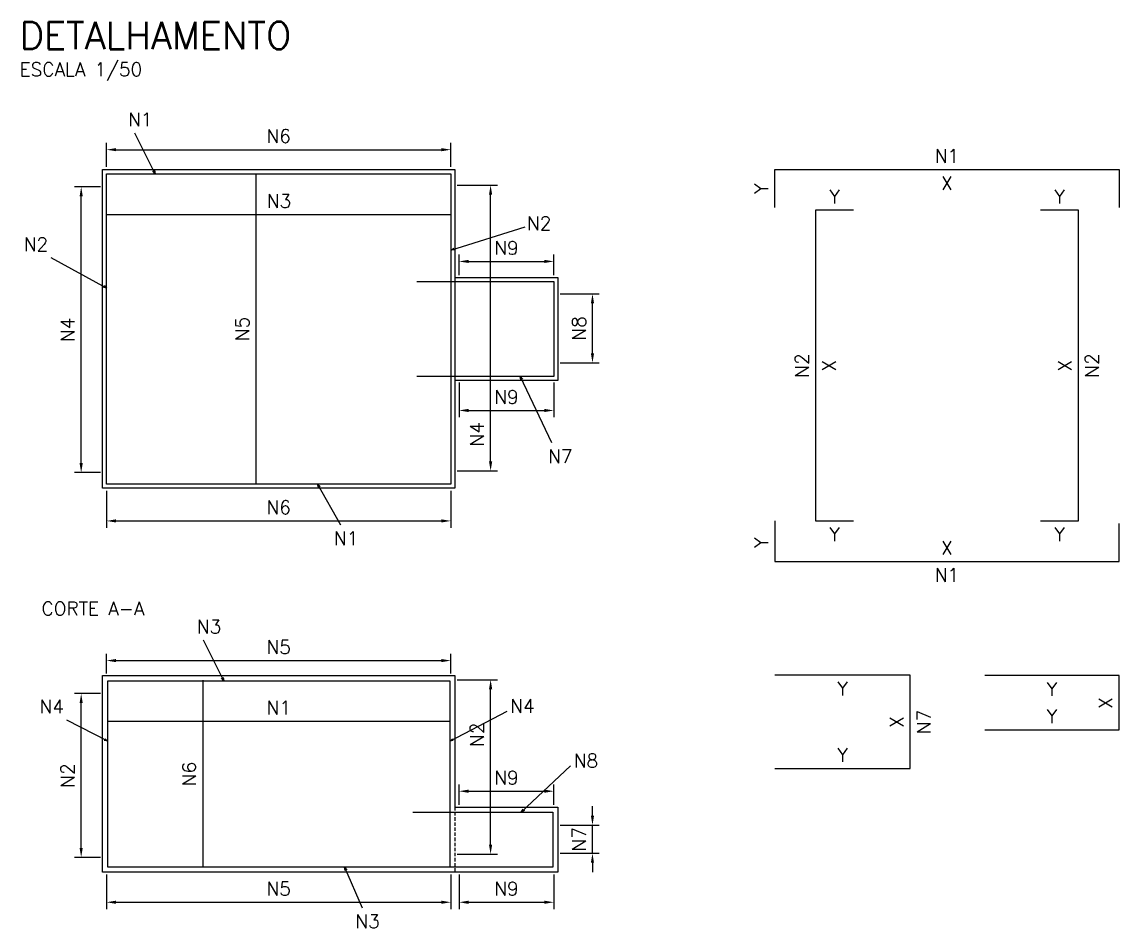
# Model space of a CAD drawing. Header units: inches. Extents: x 204712 to 217368, y 8428740 to 8432917.
# Drawn here: x 215935 to 216745, y 8430658 to 8431326 of the extents above; entities that cross this region are included whole.
import ezdxf
from ezdxf.enums import TextEntityAlignment as Align

# ---------------------------------------------------------------- set-up
doc = ezdxf.new("R2010")
doc.units = ezdxf.units.IN
doc.header["$LTSCALE"] = 10
doc.header["$MEASUREMENT"] = 0
doc.linetypes.add('DASHDOT', pattern=[1, 0.5, -0.25, 0, -0.25])
doc.linetypes.add('HIDDEN', pattern=[0.375, 0.25, -0.125])
for name, color, linetype in [('1', 1, 'Continuous'), ('3', 3, 'Continuous'), ('4', 4, 'Continuous'), ('5', 5, 'Continuous'), ('BAR-EIXOS', 80, 'DASHDOT'), ('COTAS', 1, 'Continuous'), ('FerroE', 5, 'Continuous'), ('Layer8', 8, 'Continuous'), ('Parede', 3, 'Continuous'), ('TextoTABELA', 2, 'Continuous')]:
    doc.layers.add(name, color=color, linetype=linetype)
doc.styles.add('ROMANS', font='romans')
doc.styles.add('STYLE-ROMANS', font='romans.shx')
doc.styles.add('TITULO 1', font='romans.shx')
doc.dimstyles.new('1-25', dxfattribs={"dimscale": 0.5, "dimtxt": 10, "dimasz": 5, "dimexe": 5, "dimexo": 5, "dimgap": 5, "dimtad": 1, "dimdec": 0, "dimzin": 12, "dimdsep": 46, "dimtxsty": 'STYLE-ROMANS', "dimblk1": 'OBLIQUE', "dimblk2": 'OBLIQUE', "dimsah": 1, "dimcen": 0, "dimdle": 5, "dimclrd": 1, "dimclre": 1, "dimclrt": 3, "dimadec": 1, "dimazin": 3, "dimtfac": 1, "dimtdec": 0, "dimtix": 1, "dimtmove": 1, "dimatfit": 3, "dimldrblk": 'OPEN30', "dimfxl": 0, "dimtolj": 1, "dimtzin": 0, "dimarcsym": 0})
doc.dimstyles.new('DIST 1-50', dxfattribs={"dimtxt": 10, "dimasz": 7, "dimexe": 5, "dimexo": 5, "dimgap": 5, "dimtad": 1, "dimdec": 0, "dimzin": 12, "dimdsep": 46, "dimtxsty": 'STYLE-ROMANS', "dimblk2": 'OBLIQUE', "dimcen": 0, "dimdle": 5, "dimclrd": 1, "dimclre": 1, "dimclrt": 3, "dimadec": 1, "dimazin": 0, "dimtfac": 1, "dimtdec": 0, "dimtix": 1, "dimtmove": 1, "dimatfit": 3, "dimldrblk": 'OPEN30', "dimfxl": 0, "dimtolj": 1, "dimtzin": 0, "dimarcsym": 0})
doc.dimstyles.new('FERRO 1-50', dxfattribs={"dimtxt": 10, "dimasz": 5, "dimexe": 5, "dimexo": 5, "dimgap": 5, "dimtad": 1, "dimdec": 0, "dimzin": 12, "dimdsep": 46, "dimtxsty": 'STYLE-ROMANS', "dimblk1": 'OBLIQUE', "dimblk2": 'OBLIQUE', "dimsah": 1, "dimcen": 0, "dimdle": 5, "dimse1": 1, "dimse2": 1, "dimsd1": 1, "dimsd2": 1, "dimclrd": 1, "dimclre": 1, "dimclrt": 3, "dimadec": 1, "dimazin": 3, "dimtfac": 1, "dimtdec": 0, "dimtix": 1, "dimtmove": 1, "dimatfit": 3, "dimldrblk": 'OPEN30', "dimfxl": 0, "dimtolj": 1, "dimtzin": 0, "dimarcsym": 0})

# ---------------------------------------------------------------- blocks, each defined once
blk = doc.blocks.new('*D222')
at = {"layer": 'Defpoints', "color": 0}
for p in [(216686.63, 8431187.42), (216714.63, 8431187.42), (216714.63, 8431187.42)]:
    blk.add_point(p, dxfattribs=at)
at = {"layer": '5', "color": 3, "insert": (216700.63, 8431197.42), "char_height": 10, "attachment_point": 5, "style": 'ROMANS'}
blk.add_mtext('\\A1;Y', dxfattribs=at)
blk = doc.blocks.new('_Oblique')
at = {"layer": 'BAR-EIXOS', "color": 0, "lineweight": -2}
blk.add_line((-0.5, -0.5), (0.5, 0.5), dxfattribs=at)
blk = doc.blocks.new('_Open30')
at = {"layer": 'Layer8', "color": 0, "lineweight": -2}
for p, q in [((-1, 0.27), (0, 0)), ((0, 0), (-1, -0.27)), ((0, 0), (-1, 0))]:
    blk.add_line(p, q, dxfattribs=at)
blk = doc.blocks.new('*D223')
at = {"layer": 'Defpoints', "color": 0}
for p in [(216714.63, 8431187.42), (216714.63, 8430958.42), (216714.63, 8430958.42)]:
    blk.add_point(p, dxfattribs=at)
at = {"layer": '5', "color": 3, "insert": (216704.63, 8431072.92), "char_height": 10, "attachment_point": 5, "rotation": 90, "style": 'ROMANS'}
blk.add_mtext('\\A1;X', dxfattribs=at)
blk = doc.blocks.new('*D224')
at = {"layer": 'Defpoints', "color": 0}
for p in [(216686.63, 8430938.42), (216686.63, 8430938.42), (216714.63, 8430938.42)]:
    blk.add_point(p, dxfattribs=at)
at = {"layer": '5', "color": 3, "insert": (216700.63, 8430948.42), "char_height": 10, "attachment_point": 5, "style": 'ROMANS'}
blk.add_mtext('\\A1;Y', dxfattribs=at)
blk = doc.blocks.new('*D225')
at = {"layer": 'Defpoints', "color": 0}
for p in [(216520.63, 8431187.42), (216520.63, 8431187.42), (216548.63, 8431187.42)]:
    blk.add_point(p, dxfattribs=at)
at = {"layer": '5', "color": 3, "insert": (216534.63, 8431197.42), "char_height": 10, "attachment_point": 5, "style": 'ROMANS'}
blk.add_mtext('\\A1;Y', dxfattribs=at)
blk = doc.blocks.new('*D226')
at = {"layer": 'Defpoints', "color": 0}
for p in [(216530.63, 8431187.42), (216530.63, 8430958.42), (216530.63, 8430958.42)]:
    blk.add_point(p, dxfattribs=at)
at = {"layer": '5', "color": 3, "insert": (216530.63, 8431072.92), "char_height": 10, "attachment_point": 5, "rotation": 90, "style": 'ROMANS'}
blk.add_mtext('\\A1;X', dxfattribs=at)
blk = doc.blocks.new('*D227')
at = {"layer": 'Defpoints', "color": 0}
for p in [(216520.63, 8430938.42), (216548.63, 8430938.42), (216548.63, 8430938.42)]:
    blk.add_point(p, dxfattribs=at)
at = {"layer": '5', "color": 3, "insert": (216534.63, 8430948.42), "char_height": 10, "attachment_point": 5, "style": 'ROMANS'}
blk.add_mtext('\\A1;Y', dxfattribs=at)
blk = doc.blocks.new('*D228')
at = {"layer": 'Defpoints', "color": 0}
for p in [(216490.63, 8431217.42), (216490.63, 8431217.42), (216490.63, 8431189.42)]:
    blk.add_point(p, dxfattribs=at)
at = {"layer": '5', "color": 3, "insert": (216480.63, 8431203.42), "char_height": 10, "attachment_point": 5, "rotation": 90, "style": 'ROMANS'}
blk.add_mtext('\\A1;Y', dxfattribs=at)
blk = doc.blocks.new('*D229')
at = {"layer": 'Defpoints', "color": 0}
for p in [(216490.63, 8431197.42), (216744.63, 8431197.42), (216744.63, 8431197.42)]:
    blk.add_point(p, dxfattribs=at)
at = {"layer": '5', "color": 3, "insert": (216617.63, 8431207.42), "char_height": 10, "attachment_point": 5, "style": 'ROMANS'}
blk.add_mtext('\\A1;X', dxfattribs=at)
blk = doc.blocks.new('*D231')
at = {"layer": 'Defpoints', "color": 0}
for p in [(216490.63, 8430956.42), (216490.63, 8430928.42), (216490.63, 8430928.42)]:
    blk.add_point(p, dxfattribs=at)
at = {"layer": '5', "color": 3, "insert": (216480.63, 8430942.42), "char_height": 10, "attachment_point": 5, "rotation": 90, "style": 'ROMANS'}
blk.add_mtext('\\A1;Y', dxfattribs=at)
blk = doc.blocks.new('*D232')
at = {"layer": 'Defpoints', "color": 0}
for p in [(216490.63, 8430928.42), (216744.63, 8430928.42), (216744.63, 8430928.42)]:
    blk.add_point(p, dxfattribs=at)
at = {"layer": '5', "color": 3, "insert": (216617.63, 8430938.42), "char_height": 10, "attachment_point": 5, "style": 'ROMANS'}
blk.add_mtext('\\A1;X', dxfattribs=at)
blk = doc.blocks.new('*D258')
at = {"layer": 'Defpoints', "color": 0}
for p in [(216490.63, 8430824.59), (216590.63, 8430824.59), (216590.63, 8430824.59)]:
    blk.add_point(p, dxfattribs=at)
at = {"layer": '5', "color": 3, "insert": (216540.63, 8430834.59), "char_height": 10, "attachment_point": 5, "style": 'ROMANS'}
blk.add_mtext('\\A1;Y', dxfattribs=at)
blk = doc.blocks.new('*D259')
at = {"layer": 'Defpoints', "color": 0}
for p in [(216590.63, 8430844.59), (216590.63, 8430775.59), (216590.63, 8430775.59)]:
    blk.add_point(p, dxfattribs=at)
at = {"layer": '5', "color": 3, "insert": (216580.63, 8430810.09), "char_height": 10, "attachment_point": 5, "rotation": 90, "style": 'ROMANS'}
blk.add_mtext('\\A1;X', dxfattribs=at)
blk = doc.blocks.new('*D268')
at = {"layer": 'Defpoints', "color": 0}
for p in [(216490.63, 8430775.59), (216490.63, 8430775.59), (216590.63, 8430775.59)]:
    blk.add_point(p, dxfattribs=at)
at = {"layer": '5', "color": 3, "insert": (216540.63, 8430785.59), "char_height": 10, "attachment_point": 5, "style": 'ROMANS'}
blk.add_mtext('\\A1;Y', dxfattribs=at)
blk = doc.blocks.new('*D269')
at = {"layer": 'Defpoints', "color": 0}
for p in [(216645.63, 8430824.13), (216744.63, 8430824.13), (216744.63, 8430824.13)]:
    blk.add_point(p, dxfattribs=at)
at = {"layer": '5', "color": 3, "insert": (216695.13, 8430834.13), "char_height": 10, "attachment_point": 5, "style": 'ROMANS'}
blk.add_mtext('\\A1;Y', dxfattribs=at)
blk = doc.blocks.new('*D270')
at = {"layer": 'Defpoints', "color": 0}
for p in [(216744.63, 8430844.13), (216744.63, 8430804.13), (216744.63, 8430804.13)]:
    blk.add_point(p, dxfattribs=at)
at = {"layer": '5', "color": 3, "insert": (216734.63, 8430824.13), "char_height": 10, "attachment_point": 5, "rotation": 90, "style": 'ROMANS'}
blk.add_mtext('\\A1;X', dxfattribs=at)
blk = doc.blocks.new('*D271')
at = {"layer": 'Defpoints', "color": 0}
for p in [(216645.63, 8430804.13), (216645.63, 8430804.13), (216744.63, 8430804.13)]:
    blk.add_point(p, dxfattribs=at)
at = {"layer": '5', "color": 3, "insert": (216695.13, 8430814.13), "char_height": 10, "attachment_point": 5, "style": 'ROMANS'}
blk.add_mtext('\\A1;Y', dxfattribs=at)
blk = doc.blocks.new('*D298')
at = {"layer": 'Defpoints', "color": 0}
for p in [(216251.63, 8431232.14), (215997.63, 8431214.42), (216251.63, 8431214.42)]:
    blk.add_point(p, dxfattribs=at)
at = {"layer": 'TextoTABELA', "color": 1, "lineweight": -2}
for p, q in [((215997.63, 8431219.42), (215997.63, 8431237.14)), ((216004.63, 8431232.14), (216244.63, 8431232.14)), ((216251.63, 8431219.42), (216251.63, 8431237.14))]:
    blk.add_line(p, q, dxfattribs=at)
at = {"layer": 'TextoTABELA', "color": 1}
for points in [[(216004.63, 8431233.31), (216004.63, 8431230.98), (215997.63, 8431232.14)], [(216244.63, 8431233.31), (216244.63, 8431230.98), (216251.63, 8431232.14)]]:
    blk.add_solid(points, dxfattribs=at)
at = {"layer": 'TextoTABELA', "color": 3, "insert": (216124.63, 8431242.14), "char_height": 10, "attachment_point": 5, "style": 'STYLE-ROMANS'}
blk.add_mtext('\\A1;N6', dxfattribs=at)
blk = doc.blocks.new('*D299')
at = {"layer": 'Defpoints', "color": 0}
for p in [(215997.63, 8430985.42), (216251.63, 8430985.42), (216251.63, 8430958.27)]:
    blk.add_point(p, dxfattribs=at)
at = {"layer": 'TextoTABELA', "color": 1, "lineweight": -2}
for p, q in [((215997.63, 8430980.42), (215997.63, 8430953.27)), ((216251.63, 8430980.42), (216251.63, 8430953.27)), ((216004.63, 8430958.27), (216244.63, 8430958.27))]:
    blk.add_line(p, q, dxfattribs=at)
at = {"layer": 'TextoTABELA', "color": 1}
for points in [[(216004.63, 8430959.44), (216004.63, 8430957.11), (215997.63, 8430958.27)], [(216244.63, 8430959.44), (216244.63, 8430957.11), (216251.63, 8430958.27)]]:
    blk.add_solid(points, dxfattribs=at)
at = {"layer": 'TextoTABELA', "color": 3, "insert": (216124.63, 8430968.27), "char_height": 10, "attachment_point": 5, "style": 'STYLE-ROMANS'}
blk.add_mtext('\\A1;N6', dxfattribs=at)
blk = doc.blocks.new('*D278')
at = {"layer": 'Defpoints', "color": 0}
for p in [(215978.89, 8431204.69), (215998.03, 8431204.69), (215998.03, 8430993.89)]:
    blk.add_point(p, dxfattribs=at)
at = {"layer": 'TextoTABELA', "color": 1, "lineweight": -2}
for p, q in [((215993.03, 8431204.69), (215973.89, 8431204.69)), ((215978.89, 8431000.89), (215978.89, 8431197.69)), ((215993.03, 8430993.89), (215973.89, 8430993.89))]:
    blk.add_line(p, q, dxfattribs=at)
at = {"layer": 'TextoTABELA', "color": 1}
for points in [[(215977.72, 8431197.69), (215980.05, 8431197.69), (215978.89, 8431204.69)], [(215977.72, 8431000.89), (215980.05, 8431000.89), (215978.89, 8430993.89)]]:
    blk.add_solid(points, dxfattribs=at)
at = {"layer": 'TextoTABELA', "color": 3, "insert": (215968.89, 8431099.29), "char_height": 10, "attachment_point": 5, "rotation": 90, "style": 'STYLE-ROMANS'}
blk.add_mtext('\\A1;N4', dxfattribs=at)
blk = doc.blocks.new('*D279')
at = {"layer": 'Defpoints', "color": 0}
for p in [(216251.25, 8431205.96), (216280.95, 8431205.96), (216251.25, 8430995.16)]:
    blk.add_point(p, dxfattribs=at)
at = {"layer": 'TextoTABELA', "color": 1, "lineweight": -2}
for p, q in [((216256.25, 8431205.96), (216285.95, 8431205.96)), ((216280.95, 8431002.16), (216280.95, 8431198.96)), ((216256.25, 8430995.16), (216285.95, 8430995.16))]:
    blk.add_line(p, q, dxfattribs=at)
at = {"layer": 'TextoTABELA', "color": 1}
for points in [[(216279.79, 8431198.96), (216282.12, 8431198.96), (216280.95, 8431205.96)], [(216279.79, 8431002.16), (216282.12, 8431002.16), (216280.95, 8430995.16)]]:
    blk.add_solid(points, dxfattribs=at)
at = {"layer": 'TextoTABELA', "color": 3, "insert": (216270.95, 8431022.3), "char_height": 10, "attachment_point": 5, "rotation": 90, "style": 'STYLE-ROMANS'}
blk.add_mtext('\\A1;N4', dxfattribs=at)
blk = doc.blocks.new('*D300')
at = {"layer": 'Defpoints', "color": 0}
for p in [(216107.77, 8431214.02), (216107.77, 8430985.82), (216107.77, 8430985.82)]:
    blk.add_point(p, dxfattribs=at)
at = {"layer": '4', "color": 3, "insert": (216097.77, 8431099.92), "char_height": 10, "attachment_point": 5, "rotation": 90, "style": 'STYLE-ROMANS'}
blk.add_mtext('\\A1;N5', dxfattribs=at)
blk = doc.blocks.new('*D301')
at = {"layer": 'Defpoints', "color": 0}
for p in [(215998.03, 8431184.29), (216251.63, 8431184.29), (216251.63, 8431184.29)]:
    blk.add_point(p, dxfattribs=at)
at = {"layer": '4', "color": 3, "insert": (216124.83, 8431194.29), "char_height": 10, "attachment_point": 5, "style": 'STYLE-ROMANS'}
blk.add_mtext('\\A1;N3', dxfattribs=at)
blk = doc.blocks.new('*D280')
at = {"layer": 'Defpoints', "color": 0}
for p in [(215978.89, 8430830.87), (215998.03, 8430830.87), (215998.03, 8430710.07)]:
    blk.add_point(p, dxfattribs=at)
at = {"layer": 'TextoTABELA', "color": 1, "lineweight": -2}
for p, q in [((215993.03, 8430830.87), (215973.89, 8430830.87)), ((215978.89, 8430717.07), (215978.89, 8430823.87)), ((215993.03, 8430710.07), (215973.89, 8430710.07))]:
    blk.add_line(p, q, dxfattribs=at)
at = {"layer": 'TextoTABELA', "color": 1}
for points in [[(215977.72, 8430823.87), (215980.05, 8430823.87), (215978.89, 8430830.87)], [(215977.72, 8430717.07), (215980.05, 8430717.07), (215978.89, 8430710.07)]]:
    blk.add_solid(points, dxfattribs=at)
at = {"layer": 'TextoTABELA', "color": 3, "insert": (215968.89, 8430770.47), "char_height": 10, "attachment_point": 5, "rotation": 90, "style": 'STYLE-ROMANS'}
blk.add_mtext('\\A1;N2', dxfattribs=at)
blk = doc.blocks.new('*D281')
at = {"layer": '4', "color": 1, "lineweight": -2}
for p, q in [((216256.23, 8430841.13), (216285.95, 8430841.13)), ((216280.95, 8430719.4), (216280.95, 8430834.13)), ((216256.23, 8430712.4), (216285.95, 8430712.4))]:
    blk.add_line(p, q, dxfattribs=at)
at = {"layer": '4', "color": 1}
for points in [[(216279.79, 8430834.13), (216282.12, 8430834.13), (216280.95, 8430841.13)], [(216279.79, 8430719.4), (216282.12, 8430719.4), (216280.95, 8430712.4)]]:
    blk.add_solid(points, dxfattribs=at)
at = {"layer": 'Defpoints', "color": 0}
for p in [(216251.23, 8430841.13), (216280.95, 8430841.13), (216251.23, 8430712.4)]:
    blk.add_point(p, dxfattribs=at)
at = {"layer": '4', "color": 3, "insert": (216270.95, 8430800.52), "char_height": 10, "attachment_point": 5, "rotation": 90, "style": 'STYLE-ROMANS'}
blk.add_mtext('\\A1;N2', dxfattribs=at)
blk = doc.blocks.new('*D302')
at = {"layer": 'Defpoints', "color": 0}
for p in [(216068.57, 8430840.73), (216068.57, 8430702.53), (216068.57, 8430702.53)]:
    blk.add_point(p, dxfattribs=at)
at = {"layer": '4', "color": 3, "insert": (216058.57, 8430771.63), "char_height": 10, "attachment_point": 5, "rotation": 90, "style": 'STYLE-ROMANS'}
blk.add_mtext('\\A1;N6', dxfattribs=at)
blk = doc.blocks.new('*D303')
at = {"layer": 'Defpoints', "color": 0}
for p in [(215998.03, 8430810.47), (216251.23, 8430810.47), (216251.23, 8430810.47)]:
    blk.add_point(p, dxfattribs=at)
at = {"layer": '4', "color": 3, "insert": (216124.63, 8430820.47), "char_height": 10, "attachment_point": 5, "style": 'STYLE-ROMANS'}
blk.add_mtext('\\A1;N1', dxfattribs=at)
blk = doc.blocks.new('*D282')
at = {"layer": '4', "color": 1, "lineweight": -2}
for p, q in [((215997.63, 8430845.73), (215997.63, 8430860.25)), ((216251.63, 8430845.73), (216251.63, 8430860.25)), ((216004.63, 8430855.25), (216244.63, 8430855.25))]:
    blk.add_line(p, q, dxfattribs=at)
at = {"layer": '4', "color": 1}
for points in [[(216004.63, 8430856.42), (216004.63, 8430854.08), (215997.63, 8430855.25)], [(216244.63, 8430856.42), (216244.63, 8430854.08), (216251.63, 8430855.25)]]:
    blk.add_solid(points, dxfattribs=at)
at = {"layer": 'Defpoints', "color": 0}
for p in [(216251.63, 8430855.25), (215997.63, 8430840.73), (216251.63, 8430840.73)]:
    blk.add_point(p, dxfattribs=at)
at = {"layer": '4', "color": 3, "insert": (216124.63, 8430865.25), "char_height": 10, "attachment_point": 5, "style": 'STYLE-ROMANS'}
blk.add_mtext('\\A1;N5', dxfattribs=at)
blk = doc.blocks.new('*D283')
at = {"layer": '4', "color": 1, "lineweight": -2}
for p, q in [((215997.63, 8430697.53), (215997.63, 8430671.97)), ((216251.63, 8430697.53), (216251.63, 8430671.97)), ((216004.63, 8430676.97), (216244.63, 8430676.97))]:
    blk.add_line(p, q, dxfattribs=at)
at = {"layer": '4', "color": 1}
for points in [[(216004.63, 8430678.13), (216004.63, 8430675.8), (215997.63, 8430676.97)], [(216244.63, 8430678.13), (216244.63, 8430675.8), (216251.63, 8430676.97)]]:
    blk.add_solid(points, dxfattribs=at)
at = {"layer": 'Defpoints', "color": 0}
for p in [(215997.63, 8430702.53), (216251.63, 8430702.53), (216251.63, 8430676.97)]:
    blk.add_point(p, dxfattribs=at)
at = {"layer": '4', "color": 3, "insert": (216124.63, 8430686.97), "char_height": 10, "attachment_point": 5, "style": 'STYLE-ROMANS'}
blk.add_mtext('\\A1;N5', dxfattribs=at)
blk = doc.blocks.new('*D284')
at = {"layer": '4', "color": 1, "lineweight": -2}
for p, q in [((216257.65, 8430697.53), (216257.65, 8430671.97)), ((216327.63, 8430697.53), (216327.63, 8430671.97)), ((216264.65, 8430676.97), (216320.63, 8430676.97))]:
    blk.add_line(p, q, dxfattribs=at)
at = {"layer": '4', "color": 1}
for points in [[(216264.65, 8430678.13), (216264.65, 8430675.8), (216257.65, 8430676.97)], [(216320.63, 8430678.13), (216320.63, 8430675.8), (216327.63, 8430676.97)]]:
    blk.add_solid(points, dxfattribs=at)
at = {"layer": 'Defpoints', "color": 0}
for p in [(216257.65, 8430702.53), (216327.63, 8430702.53), (216327.63, 8430676.97)]:
    blk.add_point(p, dxfattribs=at)
at = {"layer": '4', "color": 3, "insert": (216292.64, 8430686.97), "char_height": 10, "attachment_point": 5, "style": 'STYLE-ROMANS'}
blk.add_mtext('\\A1;N9', dxfattribs=at)
blk = doc.blocks.new('*D285')
at = {"layer": '4', "color": 1, "lineweight": -2}
for p, q in [((216257.65, 8430748.73), (216257.65, 8430763.89)), ((216327.63, 8430748.73), (216327.63, 8430763.89)), ((216264.65, 8430758.89), (216320.63, 8430758.89))]:
    blk.add_line(p, q, dxfattribs=at)
at = {"layer": '4', "color": 1}
for points in [[(216264.65, 8430760.06), (216264.65, 8430757.72), (216257.65, 8430758.89)], [(216320.63, 8430760.06), (216320.63, 8430757.72), (216327.63, 8430758.89)]]:
    blk.add_solid(points, dxfattribs=at)
at = {"layer": 'Defpoints', "color": 0}
for p in [(216327.63, 8430758.89), (216257.65, 8430743.73), (216327.63, 8430743.73)]:
    blk.add_point(p, dxfattribs=at)
at = {"layer": '4', "color": 3, "insert": (216292.64, 8430768.89), "char_height": 10, "attachment_point": 5, "style": 'STYLE-ROMANS'}
blk.add_mtext('\\A1;N9', dxfattribs=at)
blk = doc.blocks.new('*D286')
at = {"layer": '4', "color": 1, "lineweight": -2}
for p, q in [((216356.11, 8430740.87), (216356.11, 8430747.87)), ((216332.23, 8430733.87), (216361.11, 8430733.87)), ((216356.11, 8430713.07), (216356.11, 8430733.87)), ((216332.23, 8430713.07), (216361.11, 8430713.07)), ((216356.11, 8430706.07), (216356.11, 8430699.07))]:
    blk.add_line(p, q, dxfattribs=at)
at = {"layer": '4', "color": 1}
for points in [[(216354.95, 8430740.87), (216357.28, 8430740.87), (216356.11, 8430733.87)], [(216354.95, 8430706.07), (216357.28, 8430706.07), (216356.11, 8430713.07)]]:
    blk.add_solid(points, dxfattribs=at)
at = {"layer": 'Defpoints', "color": 0}
for p in [(216327.23, 8430733.87), (216356.11, 8430733.87), (216327.23, 8430713.07)]:
    blk.add_point(p, dxfattribs=at)
at = {"layer": '4', "color": 3, "insert": (216346.11, 8430723.47), "char_height": 10, "attachment_point": 5, "rotation": 90, "style": 'STYLE-ROMANS'}
blk.add_mtext('\\A1;N7', dxfattribs=at)
blk = doc.blocks.new('*D287')
at = {"layer": '4', "color": 1, "lineweight": -2}
for p, q in [((216257.65, 8431060.32), (216257.65, 8431034.76)), ((216327.63, 8431060.32), (216327.63, 8431034.76)), ((216264.65, 8431039.76), (216320.63, 8431039.76))]:
    blk.add_line(p, q, dxfattribs=at)
at = {"layer": '4', "color": 1}
for points in [[(216264.65, 8431040.93), (216264.65, 8431038.59), (216257.65, 8431039.76)], [(216320.63, 8431040.93), (216320.63, 8431038.59), (216327.63, 8431039.76)]]:
    blk.add_solid(points, dxfattribs=at)
at = {"layer": 'Defpoints', "color": 0}
for p in [(216257.65, 8431065.32), (216327.63, 8431065.32), (216327.63, 8431039.76)]:
    blk.add_point(p, dxfattribs=at)
at = {"layer": '4', "color": 3, "insert": (216292.64, 8431049.76), "char_height": 10, "attachment_point": 5, "style": 'STYLE-ROMANS'}
blk.add_mtext('\\A1;N9', dxfattribs=at)
blk = doc.blocks.new('*D288')
at = {"layer": '4', "color": 1, "lineweight": -2}
for p, q in [((216257.65, 8431139.56), (216257.65, 8431154.71)), ((216264.65, 8431149.71), (216320.63, 8431149.71)), ((216327.63, 8431139.52), (216327.63, 8431154.71))]:
    blk.add_line(p, q, dxfattribs=at)
at = {"layer": '4', "color": 1}
for points in [[(216264.65, 8431150.88), (216264.65, 8431148.55), (216257.65, 8431149.71)], [(216320.63, 8431150.88), (216320.63, 8431148.55), (216327.63, 8431149.71)]]:
    blk.add_solid(points, dxfattribs=at)
at = {"layer": 'Defpoints', "color": 0}
for p in [(216327.63, 8431149.71), (216257.65, 8431134.56), (216327.63, 8431134.52)]:
    blk.add_point(p, dxfattribs=at)
at = {"layer": '4', "color": 3, "insert": (216292.64, 8431159.71), "char_height": 10, "attachment_point": 5, "style": 'STYLE-ROMANS'}
blk.add_mtext('\\A1;N9', dxfattribs=at)
blk = doc.blocks.new('*D289')
at = {"layer": '4', "color": 1, "lineweight": -2}
for p, q in [((216332.23, 8431125.72), (216361.11, 8431125.72)), ((216356.11, 8431081.92), (216356.11, 8431118.72)), ((216332.23, 8431074.92), (216361.11, 8431074.92))]:
    blk.add_line(p, q, dxfattribs=at)
at = {"layer": '4', "color": 1}
for points in [[(216354.95, 8431118.72), (216357.28, 8431118.72), (216356.11, 8431125.72)], [(216354.95, 8431081.92), (216357.28, 8431081.92), (216356.11, 8431074.92)]]:
    blk.add_solid(points, dxfattribs=at)
at = {"layer": 'Defpoints', "color": 0}
for p in [(216327.23, 8431125.72), (216356.11, 8431125.72), (216327.23, 8431074.92)]:
    blk.add_point(p, dxfattribs=at)
at = {"layer": '4', "color": 3, "insert": (216346.11, 8431100.32), "char_height": 10, "attachment_point": 5, "rotation": 90, "style": 'STYLE-ROMANS'}
blk.add_mtext('\\A1;N8', dxfattribs=at)
blk = doc.blocks.new('*D290')
at = {"layer": 'Defpoints', "color": 0}
for p in [(216490.63, 8431217.42), (216744.63, 8431217.42), (216744.63, 8431217.42)]:
    blk.add_point(p, dxfattribs=at)
at = {"layer": '5', "color": 3, "insert": (216617.63, 8431227.42), "char_height": 10, "attachment_point": 5, "style": 'ROMANS'}
blk.add_mtext('\\A1;N1', dxfattribs=at)
blk = doc.blocks.new('*D295')
at = {"layer": 'Defpoints', "color": 0}
for p in [(216490.63, 8430908.42), (216744.63, 8430908.42), (216744.63, 8430908.42)]:
    blk.add_point(p, dxfattribs=at)
at = {"layer": '5', "color": 3, "insert": (216617.63, 8430918.42), "char_height": 10, "attachment_point": 5, "style": 'ROMANS'}
blk.add_mtext('\\A1;N1', dxfattribs=at)
blk = doc.blocks.new('*D296')
at = {"layer": 'Defpoints', "color": 0}
for p in [(216510.63, 8431187.42), (216510.63, 8430958.42), (216510.63, 8430958.42)]:
    blk.add_point(p, dxfattribs=at)
at = {"layer": '5', "color": 3, "insert": (216510.63, 8431072.92), "char_height": 10, "attachment_point": 5, "rotation": 90, "style": 'ROMANS'}
blk.add_mtext('\\A1;N2', dxfattribs=at)
blk = doc.blocks.new('*D261')
at = {"layer": 'Defpoints', "color": 0}
for p in [(216724.63, 8431187.42), (216724.63, 8430958.42), (216724.63, 8430958.42)]:
    blk.add_point(p, dxfattribs=at)
at = {"layer": '5', "color": 3, "insert": (216724.63, 8431072.92), "char_height": 10, "attachment_point": 5, "rotation": 90, "style": 'ROMANS'}
blk.add_mtext('\\A1;N2', dxfattribs=at)
blk = doc.blocks.new('*D264')
at = {"layer": 'Defpoints', "color": 0}
for p in [(216600.63, 8430844.59), (216600.63, 8430775.59), (216600.63, 8430775.59)]:
    blk.add_point(p, dxfattribs=at)
at = {"layer": '5', "color": 3, "insert": (216600.63, 8430810.09), "char_height": 10, "attachment_point": 5, "rotation": 90, "style": 'ROMANS'}
blk.add_mtext('\\A1;N7', dxfattribs=at)

msp = doc.modelspace()

# ---------------------------------------------------------------- linework, layer by layer
at = {"layer": '3'}
for points in [[(215994.63, 8431217.42), (216254.63, 8431217.42), (216254.63, 8430982.42), (215994.63, 8430982.42), (215994.63, 8431217.42)], [(216254.63, 8431137.92), (216330.63, 8431137.92), (216330.63, 8431061.92), (216254.63, 8431061.92)], [(215994.63, 8430844.13), (216254.63, 8430844.13), (216254.63, 8430747.13), (216330.63, 8430747.13), (216330.63, 8430699.13), (215994.63, 8430699.13), (215994.63, 8430844.13)]]:
    msp.add_lwpolyline(points, dxfattribs=at)
at = {"layer": '4'}
for p, q in [((216107.77, 8431214.02), (216107.77, 8430985.82)), ((215998.03, 8431184.29), (216251.63, 8431184.29)), ((216068.57, 8430840.73), (216068.57, 8430702.53)), ((215998.03, 8430810.47), (216251.23, 8430810.47))]:
    msp.add_line(p, q, dxfattribs=at)
for points in [[(215997.63, 8431214.42), (216251.63, 8431214.42), (216251.63, 8430985.42), (215997.63, 8430985.42), (215997.63, 8431214.42)], [(216226.63, 8431134.92), (216327.63, 8431134.92), (216327.63, 8431064.92), (216226.63, 8431064.92)], [(215998.43, 8430840.33), (216250.83, 8430840.33), (216250.83, 8430702.93), (215998.43, 8430702.93), (215998.43, 8430840.33)], [(216223.63, 8430743.33), (216250.83, 8430743.33), (216326.83, 8430743.33), (216326.83, 8430702.93), (215998.43, 8430702.93)]]:
    msp.add_lwpolyline(points, dxfattribs=at)
at = {"layer": '5'}
for points in [[(216490.63, 8431189.42), (216490.63, 8431217.42), (216744.63, 8431217.42), (216744.63, 8431189.42)], [(216548.63, 8431187.42), (216520.63, 8431187.42), (216520.63, 8430958.42), (216548.63, 8430958.42)], [(216686.63, 8430958.42), (216714.63, 8430958.42), (216714.63, 8431187.42), (216686.63, 8431187.42)], [(216490.63, 8430958.42), (216490.63, 8430928.42), (216744.63, 8430928.42), (216744.63, 8430956.42)], [(216490.63, 8430775.59), (216590.63, 8430775.59), (216590.63, 8430844.59), (216490.63, 8430844.59)], [(216645.63, 8430804.13), (216744.63, 8430804.13), (216744.63, 8430844.13), (216645.63, 8430844.13)]]:
    msp.add_lwpolyline(points, dxfattribs=at)
at = {"layer": 'COTAS', "linetype": 'HIDDEN'}
msp.add_line((216254.63, 8430747.13), (216254.63, 8430699.13), dxfattribs=at)

# ---------------------------------------------------------------- texts
at = {"layer": '3', "style": 'TITULO 1'}
for s, p in [('N1', (216013.46, 8431249.42)), ('N2', (216307.78, 8431172.88)), ('N2', (215936.48, 8431157.31)), ('N7', (216323.34, 8431000.95)), ('N1', (216165.3, 8430940.42)), ('N3', (216064.23, 8430875.33)), ('N4', (215948.12, 8430816.35)), ('N4', (216295.39, 8430816.75)), ('N8', (216342.25, 8430776.43)), ('N3', (216181.16, 8430657.93))]:
    msp.add_text(s, height=10, dxfattribs=at).set_placement(p)
at = {"layer": 'FerroE', "style": 'ROMANS'}
msp.add_text('DETALHAMENTO', height=20, dxfattribs=at).set_placement((215933.46, 8431300.37), align=Align.BOTTOM_LEFT)
at = {"layer": 'Parede', "style": 'ROMANS'}
for s, p in [('ESCALA 1/50', (215933.46, 8431283.37)), ('CORTE A-A', (215949.63, 8430885.66))]:
    msp.add_text(s, height=10, dxfattribs=at).set_placement(p, align=Align.BOTTOM_LEFT)

# ---------------------------------------------------------------- dimensions: what is measured, and where the dimension line sits
at = {"layer": '4'}
for base, p1, p2, text, dimstyle, picture, middle in [((216107.77, 8430985.82), (216107.77, 8431214.02), (216107.77, 8430985.82), 'N5', 'FERRO 1-50', '*D300', (216097.77, 8431099.92)), ((216356.11, 8431125.72), (216327.23, 8431074.92), (216327.23, 8431125.72), 'N8', 'DIST 1-50', '*D289', (216346.11, 8431100.32)), ((216068.57, 8430702.53), (216068.57, 8430840.73), (216068.57, 8430702.53), 'N6', 'FERRO 1-50', '*D302', (216058.57, 8430771.63)), ((216356.11, 8430733.87), (216327.23, 8430713.07), (216327.23, 8430733.87), 'N7', 'DIST 1-50', '*D286', (216346.11, 8430723.47))]:
    dim = msp.add_linear_dim(base=base, p1=p1, p2=p2, angle=90, text=text, dimstyle=dimstyle, dxfattribs=at)
    dim.commit()
    dim.dimension.update_dxf_attribs({"geometry": picture, "text_midpoint": middle})
for base, p1, p2, text, dimstyle, picture, middle in [((216251.63, 8431184.29), (215998.03, 8431184.29), (216251.63, 8431184.29), 'N3', 'FERRO 1-50', '*D301', (216124.83, 8431194.29)), ((216327.63, 8431149.71), (216257.65, 8431134.56), (216327.63, 8431134.52), 'N9', 'DIST 1-50', '*D288', (216292.64, 8431159.71)), ((216327.63, 8431039.76), (216257.65, 8431065.32), (216327.63, 8431065.32), 'N9', 'DIST 1-50', '*D287', (216292.64, 8431049.76)), ((216251.63, 8430855.25), (215997.63, 8430840.73), (216251.63, 8430840.73), 'N5', 'DIST 1-50', '*D282', (216124.63, 8430865.25)), ((216251.23, 8430810.47), (215998.03, 8430810.47), (216251.23, 8430810.47), 'N1', 'FERRO 1-50', '*D303', (216124.63, 8430820.47)), ((216327.63, 8430758.89), (216257.65, 8430743.73), (216327.63, 8430743.73), 'N9', 'DIST 1-50', '*D285', (216292.64, 8430768.89)), ((216251.63, 8430676.97), (215997.63, 8430702.53), (216251.63, 8430702.53), 'N5', 'DIST 1-50', '*D283', (216124.63, 8430686.97)), ((216327.63, 8430676.97), (216257.65, 8430702.53), (216327.63, 8430702.53), 'N9', 'DIST 1-50', '*D284', (216292.64, 8430686.97))]:
    dim = msp.add_linear_dim(base=base, p1=p1, p2=p2, text=text, dimstyle=dimstyle, dxfattribs=at)
    dim.commit()
    dim.dimension.update_dxf_attribs({"geometry": picture, "text_midpoint": middle})
dim = msp.add_linear_dim(base=(216280.95, 8430841.13), p1=(216251.23, 8430712.4), p2=(216251.23, 8430841.13), angle=90, text='N2', dimstyle='DIST 1-50', dxfattribs=at)
dim.commit()
dim.dimension.update_dxf_attribs({"geometry": '*D281', "text_midpoint": (216280.95, 8430800.52), "dimtype": 160})
at = {"layer": '5'}
for p1, p2, text, override, picture, middle in [((216490.63, 8431217.42), (216744.63, 8431217.42), 'N1', {"dimtxsty": 'ROMANS'}, '*D290', (216617.63, 8431227.42)), ((216490.63, 8431189.42), (216490.63, 8431217.42), 'Y', {"dimtxsty": 'ROMANS'}, '*D228', (216480.63, 8431203.42)), ((216490.63, 8431197.42), (216744.63, 8431197.42), 'X', {"dimtxsty": 'ROMANS'}, '*D229', (216617.63, 8431207.42)), ((216548.63, 8431187.42), (216520.63, 8431187.42), 'Y', {"dimtxsty": 'ROMANS'}, '*D225', (216534.63, 8431197.42)), ((216686.63, 8431187.42), (216714.63, 8431187.42), 'Y', {"dimtxsty": 'ROMANS'}, '*D222', (216700.63, 8431197.42)), ((216510.63, 8431187.42), (216510.63, 8430958.42), 'N2', {"dimtad": 0, "dimtxsty": 'ROMANS'}, '*D296', (216510.63, 8431072.92)), ((216530.63, 8431187.42), (216530.63, 8430958.42), 'X', {"dimtad": 0, "dimtxsty": 'ROMANS'}, '*D226', (216530.63, 8431072.92)), ((216714.63, 8431187.42), (216714.63, 8430958.42), 'X', {"dimtxsty": 'ROMANS'}, '*D223', (216704.63, 8431072.92)), ((216724.63, 8431187.42), (216724.63, 8430958.42), 'N2', {"dimtad": 0, "dimtxsty": 'ROMANS'}, '*D261', (216724.63, 8431072.92)), ((216490.63, 8430956.42), (216490.63, 8430928.42), 'Y', {"dimtxsty": 'ROMANS'}, '*D231', (216480.63, 8430942.42)), ((216520.63, 8430938.42), (216548.63, 8430938.42), 'Y', {"dimtxsty": 'ROMANS'}, '*D227', (216534.63, 8430948.42)), ((216714.63, 8430938.42), (216686.63, 8430938.42), 'Y', {"dimtxsty": 'ROMANS'}, '*D224', (216700.63, 8430948.42)), ((216490.63, 8430928.42), (216744.63, 8430928.42), 'X', {"dimtxsty": 'ROMANS'}, '*D232', (216617.63, 8430938.42)), ((216490.63, 8430908.42), (216744.63, 8430908.42), 'N1', {"dimtxsty": 'ROMANS'}, '*D295', (216617.63, 8430918.42)), ((216490.63, 8430824.59), (216590.63, 8430824.59), 'Y', {"dimtxsty": 'ROMANS'}, '*D258', (216540.63, 8430834.59)), ((216590.63, 8430844.59), (216590.63, 8430775.59), 'X', {"dimtxsty": 'ROMANS'}, '*D259', (216580.63, 8430810.09)), ((216600.63, 8430844.59), (216600.63, 8430775.59), 'N7', {"dimtad": 0, "dimtxsty": 'ROMANS'}, '*D264', (216600.63, 8430810.09)), ((216645.63, 8430824.13), (216744.63, 8430824.13), 'Y', {"dimtxsty": 'ROMANS'}, '*D269', (216695.13, 8430834.13)), ((216744.63, 8430844.13), (216744.63, 8430804.13), 'X', {"dimtxsty": 'ROMANS'}, '*D270', (216734.63, 8430824.13)), ((216744.63, 8430804.13), (216645.63, 8430804.13), 'Y', {"dimtxsty": 'ROMANS'}, '*D271', (216695.13, 8430814.13)), ((216590.63, 8430775.59), (216490.63, 8430775.59), 'Y', {"dimtxsty": 'ROMANS'}, '*D268', (216540.63, 8430785.59))]:
    dim = msp.add_aligned_dim(p1=p1, p2=p2, distance=0, text=text, dimstyle='FERRO 1-50', override=override, dxfattribs=at)
    dim.commit()
    dim.dimension.update_dxf_attribs({"geometry": picture, "text_midpoint": middle})
at = {"layer": 'TextoTABELA'}
for base, p1, p2, picture, middle in [((216251.63, 8431232.14), (215997.63, 8431214.42), (216251.63, 8431214.42), '*D298', (216124.63, 8431242.14)), ((216251.63, 8430958.27), (215997.63, 8430985.42), (216251.63, 8430985.42), '*D299', (216124.63, 8430968.27))]:
    dim = msp.add_linear_dim(base=base, p1=p1, p2=p2, text='N6', dimstyle='DIST 1-50', dxfattribs=at)
    dim.commit()
    dim.dimension.update_dxf_attribs({"geometry": picture, "text_midpoint": middle})
dim = msp.add_linear_dim(base=(216280.95, 8431205.96), p1=(216251.25, 8430995.16), p2=(216251.25, 8431205.96), angle=90, text='N4', dimstyle='DIST 1-50', dxfattribs=at)
dim.commit()
dim.dimension.update_dxf_attribs({"geometry": '*D279', "text_midpoint": (216280.95, 8431022.3), "dimtype": 160})
for base, p1, p2, text, picture, middle in [((215978.89, 8431204.69), (215998.03, 8430993.89), (215998.03, 8431204.69), 'N4', '*D278', (215968.89, 8431099.29)), ((215978.89, 8430830.87), (215998.03, 8430710.07), (215998.03, 8430830.87), 'N2', '*D280', (215968.89, 8430770.47))]:
    dim = msp.add_linear_dim(base=base, p1=p1, p2=p2, angle=90, text=text, dimstyle='DIST 1-50', dxfattribs=at)
    dim.commit()
    dim.dimension.update_dxf_attribs({"geometry": picture, "text_midpoint": middle})

# ---------------------------------------------------------------- leaders
at = {"layer": '1'}
for points in [[(216033.46, 8431214.42), (216018.46, 8431244.42)], [(216251.63, 8431158.04), (216306.53, 8431175.18)], [(215997.63, 8431130.09), (215956.74, 8431152.31)], [(216302.71, 8431064.92), (216325.95, 8431016.17)], [(216153.32, 8430985.42), (216170.3, 8430955.42)], [(216084.23, 8430840.33), (216069.23, 8430870.33)], [(216250.83, 8430795.72), (216293.16, 8430817.86)], [(215998.43, 8430795.72), (215968.39, 8430811.35)], [(216303.6, 8430743.33), (216340.02, 8430777.54)], [(216173.17, 8430702.93), (216186.16, 8430672.93)]]:
    msp.add_leader(points, dimstyle='1-25', dxfattribs=at)

doc.saveas('drawing.dxf')
